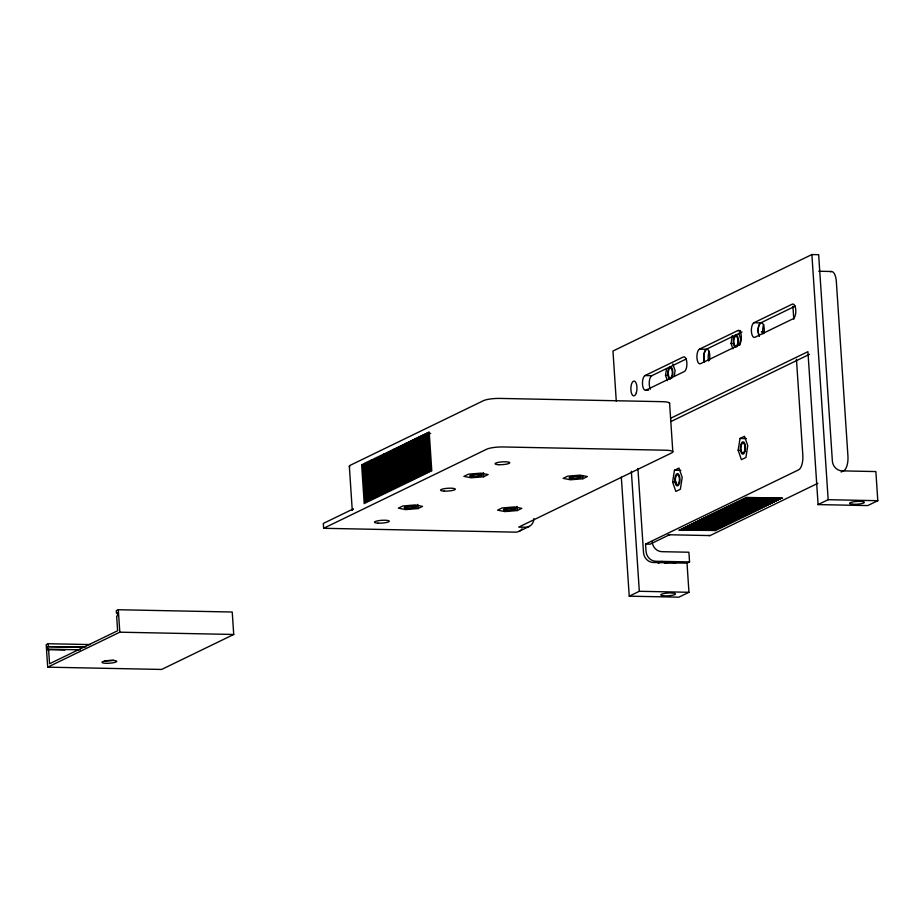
<?xml version="1.0" encoding="UTF-8"?>
<svg xmlns="http://www.w3.org/2000/svg" width="924" height="924" viewBox="0 0 924 924"><rect width="100%" height="100%" fill="white"/><g stroke="black" fill="none" stroke-linecap="round" stroke-linejoin="round"><path stroke-width="1.39" d="M667.371 380.665L665.511 375.306L666.539 368.734M674.289 375.918L675.109 370.663L672.788 363.964M672.603 482.074L674.451 470.247L678.955 468.064L682.201 477.431L680.353 489.258L675.848 491.441L672.603 482.074L676.472 482.155M732.928 348.868L731.069 343.52L732.293 335.631M739.639 345.437L740.655 338.865L738.807 333.518M738.161 450.3L739.997 438.473L744.501 436.29L747.759 445.657L745.911 457.484L741.406 459.667L738.161 450.3L740.736 450.358M742.03 331.935L706.259 349.284L703.88 354.192L704.365 361.48M795.217 306.144L760.718 322.869C757.31 326.23 757.611 332.201 759.413 336.336M521.044 529.983A9.91 8.836 64.1 0 1 515.396 532.143L323.631 528.297L323.308 523.446L353.315 508.893M669.981 534.511L650.057 544.178L645.553 544.086L646.038 551.362A9.91 8.836 64.1 0 0 655.705 561.261L689.547 561.931L688.9 552.229L661.827 551.686A9.91 8.836 64.1 0 1 652.159 541.799M361.642 464.772L362.647 464.275L365.223 503.118L364.218 503.603L361.642 464.772L364.137 465.835M371.725 459.875L372.73 459.39L375.306 498.221L374.301 498.717L371.725 459.875L374.22 460.949M383.83 454.007L384.834 453.522L387.41 492.353L386.405 492.839L383.83 454.007L386.324 455.082M393.913 449.122L394.918 448.625L397.493 487.468L396.488 487.953L393.913 449.122L396.408 450.184M406.017 443.243L407.022 442.758L409.598 481.589L408.593 482.085L406.017 443.243L408.512 444.317M416.1 438.357L417.105 437.861L419.681 476.703L418.676 477.188L416.1 438.357L418.595 439.42M428.205 432.49L429.21 431.993L431.785 470.836L430.78 471.321L428.205 432.49L430.7 433.552M670.616 418.272L807.923 351.674L818.087 504.585L867.717 505.578L877.8 500.692L875.871 471.563L842.03 470.882C836.855 470.778 832.628 466.031 832.362 460.995L818.652 254.689L811.884 254.55L612.959 351.039L616.285 401.212M90.032 644.571L48.221 643.739L46.2 644.709L47.69 667.163L161.619 669.45L233.726 634.476L232.236 612.023L118.307 609.736L116.297 610.718L116.459 613.143L117.464 612.658L117.66 615.684L116.655 616.181L117.625 630.745L49.55 663.755L48.579 649.191L80.307 649.838M64.876 650.034L47.574 649.688L47.367 646.65L85.874 646.916M47.574 649.688L48.579 649.191M323.631 528.297L486.763 449.179A12.382 2.322 -3.8 0 1 503.083 446.962L665.511 450.219A12.382 2.322 -3.8 0 1 671.748 452.887L518.711 527.119L525.479 527.246A9.91 8.836 64.1 0 0 533.876 518.572M645.033 375.56L683.356 356.976A7.427 3.061 -88.9 0 1 686.867 362.786A7.427 3.061 -88.9 0 1 684.326 371.54L646.003 390.124A7.427 3.061 -88.9 0 1 642.492 384.315A7.427 3.061 -88.9 0 1 645.033 375.56L651.801 375.698L686.289 358.974M737.814 330.561A7.427 3.061 -88.9 0 1 741.325 336.371A7.427 3.061 -88.9 0 1 738.784 345.126L700.461 363.709A7.427 3.061 -88.9 0 1 696.95 357.9A7.427 3.061 -88.9 0 1 699.491 349.145L737.814 330.561L740.528 330.619M753.949 322.73L792.284 304.146A7.427 3.061 -88.9 0 1 795.783 309.967A7.427 3.061 -88.9 0 1 793.242 318.711L754.92 337.295A7.427 3.061 -88.9 0 1 751.408 331.485A7.427 3.061 -88.9 0 1 753.949 322.73L760.718 322.869M47.69 667.163L119.797 632.189L233.726 634.476M418.052 508.558L422.557 506.375L415.246 504.943L402.852 505.982L398.348 508.165L405.659 509.598L418.052 508.558L417.775 504.4M483.61 476.761L488.115 474.578L480.803 473.146L468.41 474.185L463.906 476.368L471.217 477.8L483.61 476.761L483.333 472.603M670.905 421.552L809.516 354.319M517.29 510.545L521.794 508.362L514.483 506.929L502.09 507.969L497.586 510.152L504.897 511.584L517.29 510.545L517.013 506.387M582.859 478.748L587.364 476.565L580.064 475.132L567.659 476.172L563.155 478.355L570.466 479.787L582.859 478.748L582.686 475.976M519.149 531.312L529.233 526.414M645.553 544.086L798.59 469.854A12.382 5.105 -88.9 0 0 802.829 455.278L796.453 359.297M817.867 483.298L710.591 535.331A12.382 5.105 -88.9 0 1 708.812 535.435M841.129 472.014L843.716 470.766A12.382 5.105 -88.9 0 0 847.943 456.179L836.336 281.427A12.382 5.105 -88.9 0 0 830.491 271.737M658.327 563.224L662.115 561.388M637.918 468.456L643.508 552.587A9.91 8.836 64.1 0 0 653.176 562.485L687.017 563.155L689.547 561.931M621.332 477.188L629.232 596.176L639.327 591.291L688.957 592.284L687.017 563.155M818.087 504.585L828.17 499.699L877.8 500.692M688.957 592.284L678.874 597.17L629.232 596.176M818.687 271.24L831.381 271.494M731.069 343.52L733.644 343.566M699.491 349.145L706.259 349.284M665.511 375.306L668.098 375.363M646.003 390.124L648.706 390.182M739.997 438.473L746.442 438.6M674.451 470.247L680.884 470.374M669.091 534.753L709.701 535.573M47.367 646.65L83.426 647.378M761.445 331.808L764.298 331.866M811.884 254.55L828.17 499.699M792.931 306.306L793.785 319.196M669.6 403.291L672.822 451.836M631.346 471.252L639.327 591.291M349.341 466.262L352.24 509.944M118.307 609.736L119.797 632.189M48.221 643.739L48.383 646.165M113.525 660.256A7.392 1.386 -3.8 0 1 104.551 660.776M522.072 528.817A9.91 8.836 64.1 0 1 521.586 529.429M669.45 403.707A12.382 2.322 -3.8 0 0 662.289 401.674L499.861 398.417A12.382 2.322 -3.8 0 0 483.541 400.635L350.415 465.199A12.382 2.322 -3.8 0 0 349.815 466.828M352.46 510.337A12.382 2.322 -3.8 0 1 352.922 509.101M664.679 563.155A7.427 1.398 -3.8 0 1 675.756 563.178M669.542 534.684A12.382 5.105 -88.9 0 1 668.202 534.615M759.158 335.874A7.427 3.061 -88.9 0 1 758.754 325.929A7.427 3.061 -88.9 0 1 762.831 323.689A7.427 3.061 -88.9 0 1 763.94 333.241M762.993 333.887A7.427 3.061 -88.9 0 1 763.79 324.671M704.585 362.035A7.427 3.061 -88.9 0 1 704.4 352.032A7.427 3.061 -88.9 0 1 708.5 350.312A7.427 3.061 -88.9 0 1 709.401 360.014M708.685 360.961A7.427 3.061 -88.9 0 1 709.205 351.351M761.907 331.924A9.91 4.077 -88.9 0 1 763.282 333.171M670.316 379.175A6.191 2.553 -88.9 0 1 667.925 371.009A6.191 2.553 -88.9 0 1 672.014 368.214A6.191 2.553 -88.9 0 1 671.471 378.378M735.077 347.158A6.191 2.553 -88.9 0 1 733.795 337.768A6.191 2.553 -88.9 0 1 737.929 337.341A6.191 2.553 -88.9 0 1 736.659 346.997M650.484 389.166A7.427 3.061 -88.9 0 1 649.491 386.278L649.26 384.453A7.427 3.061 -88.9 0 1 651.801 375.698M364.668 463.305L363.652 463.79L366.239 502.621L367.244 502.136L364.668 463.305M366.678 462.323L365.673 462.808L368.249 501.651L369.265 501.154L366.678 462.323M368.699 461.342L367.694 461.838L370.27 500.669L371.275 500.184L368.699 461.342M370.72 460.371L369.704 460.857L372.291 499.688L373.296 499.203L370.72 460.371M374.751 458.408L373.735 458.905L376.322 497.736L377.327 497.251L374.751 458.408M376.761 457.438L375.756 457.923L378.332 496.754L379.348 496.269L376.761 457.438M378.782 456.456L377.777 456.941L380.353 495.772L381.358 495.287L378.782 456.456M380.803 455.474L379.787 455.959L382.374 494.802L383.379 494.305L380.803 455.474M382.813 454.493L381.808 454.989L384.384 493.82L385.4 493.335L382.813 454.493M386.856 452.541L385.839 453.026L388.427 491.868L389.431 491.372L386.856 452.541M388.865 451.559L387.861 452.055L390.436 490.887L391.453 490.401L388.865 451.559M390.887 450.589L389.882 451.074L392.457 489.905L393.462 489.42L390.887 450.589M392.908 449.607L391.892 450.092L394.479 488.935L395.484 488.438L392.908 449.607M396.939 447.643L395.922 448.14L398.51 486.971L399.514 486.486L396.939 447.643M398.949 446.673L397.944 447.158L400.519 485.989L401.536 485.504L398.949 446.673M400.97 445.691L399.965 446.177L402.541 485.019L403.545 484.523L400.97 445.691M402.991 444.71L401.975 445.206L404.562 484.037L405.567 483.552L402.991 444.71M405.001 443.739L403.996 444.225L406.572 483.056L407.588 482.571L405.001 443.739M409.043 441.776L408.027 442.273L410.614 481.104L411.619 480.619L409.043 441.776M411.053 440.806L410.048 441.291L412.624 480.122L413.64 479.637L411.053 440.806M413.074 439.824L412.069 440.309L414.645 479.152L415.65 478.655L413.074 439.824M415.095 438.842L414.079 439.339L416.666 478.17L417.671 477.673L415.095 438.842M419.126 436.89L418.11 437.375L420.697 476.207L421.702 475.721L419.126 436.89M421.136 435.909L420.131 436.394L422.707 475.236L423.723 474.74L421.136 435.909M423.157 434.927L422.153 435.423L424.728 474.255L425.733 473.769L423.157 434.927M425.179 433.957L424.162 434.442L426.749 473.273L427.754 472.788L425.179 433.957M427.188 432.975L426.183 433.46L428.759 472.303L429.776 471.806L427.188 432.975M679.868 529.718L678.863 530.203L715.961 530.445L679.868 529.718M681.889 528.736L680.884 529.233L717.983 529.464L681.889 528.736M683.91 527.766L682.894 528.251L720.004 528.482L683.91 527.766M685.92 526.784L684.915 527.269L722.014 527.512L685.92 526.784M687.941 525.802L686.936 526.299L724.035 526.53L687.941 525.802M689.962 524.82L688.946 525.317L726.056 525.548L689.962 524.82M691.972 523.85L690.967 524.335L728.066 524.566L691.972 523.85M693.993 522.869L692.977 523.354L730.087 523.596L693.993 522.869M696.003 521.887L694.998 522.383L732.108 522.614L696.003 521.887M698.024 520.917L697.019 521.402L734.118 521.633L698.024 520.917M700.046 519.935L699.029 520.42L736.139 520.662L700.046 519.935M702.055 518.953L701.05 519.45L738.149 519.681L702.055 518.953M704.076 517.983L703.072 518.468L740.17 518.699L704.076 517.983M706.098 517.001L705.081 517.486L742.191 517.717L706.098 517.001M708.107 516.019L707.103 516.504L744.201 516.747L708.107 516.019M710.129 515.038L709.124 515.534L746.222 515.765L710.129 515.038M712.15 514.067L711.134 514.553L748.244 514.784L712.15 514.067M714.16 513.086L713.155 513.571L750.253 513.813L714.16 513.086M716.181 512.104L715.164 512.601L752.275 512.832L716.181 512.104M718.191 511.134L717.186 511.619L754.296 511.85L718.191 511.134M720.212 510.152L719.207 510.637L756.306 510.88L720.212 510.152M722.233 509.17L721.217 509.667L758.327 509.898L722.233 509.17M724.243 508.2L723.238 508.685L760.337 508.916L724.243 508.2M726.264 507.218L725.259 507.703L762.358 507.934L726.264 507.218M728.285 506.237L727.269 506.722L764.379 506.964L728.285 506.237M730.295 505.255L729.29 505.751L766.389 505.982L730.295 505.255M732.316 504.285L731.311 504.77L768.41 505.001L732.316 504.285M734.337 503.303L733.321 503.788L770.431 504.03L734.337 503.303M736.347 502.321L735.342 502.818L772.441 503.049L736.347 502.321M738.368 501.351L737.352 501.836L774.462 502.067L738.368 501.351M740.378 500.369L739.373 500.854L776.483 501.097L740.378 500.369M742.399 499.387L741.394 499.884L778.493 500.115L742.399 499.387M744.421 498.417L743.404 498.902L780.514 499.133L744.421 498.417M746.43 497.435L745.425 497.921L782.524 498.151L746.43 497.435M110.522 660.383L108.605 660.498A7.392 1.386 -3.8 0 0 103.384 663.028L104.712 663.213A7.392 1.386 -3.8 0 0 116.089 661.965A7.392 1.386 -3.8 0 0 110.522 660.383M498.683 464.691A7.427 1.398 -3.8 0 0 509.805 462.774A7.427 1.398 -3.8 0 0 498.706 462.277A7.427 1.398 -3.8 0 0 498.683 464.691M378.159 523.146A7.427 1.398 -3.8 0 0 389.293 521.228A7.427 1.398 -3.8 0 0 378.182 520.72A7.427 1.398 -3.8 0 0 378.159 523.146M444.225 491.106A7.427 1.398 -3.8 0 0 455.347 489.189A7.427 1.398 -3.8 0 0 444.236 488.681A7.427 1.398 -3.8 0 0 444.225 491.106M407.981 508.235A4.955 0.924 -3.8 0 0 415.396 506.953A4.955 0.924 -3.8 0 0 407.992 506.618A4.955 0.924 -3.8 0 0 407.981 508.235M473.527 476.438A4.955 0.924 -3.8 0 0 480.954 475.155A4.955 0.924 -3.8 0 0 473.538 474.821A4.955 0.924 -3.8 0 0 473.527 476.438M572.788 478.424A4.955 0.924 -3.8 0 0 580.203 477.154A4.955 0.924 -3.8 0 0 572.799 476.819A4.955 0.924 -3.8 0 0 572.788 478.424M507.207 510.221A4.955 0.924 -3.8 0 0 514.633 508.939A4.955 0.924 -3.8 0 0 507.23 508.604A4.955 0.924 -3.8 0 0 507.207 510.221M407.357 508.477A6.191 1.155 -3.8 0 0 416.632 506.872A6.191 1.155 -3.8 0 0 407.368 506.456A6.191 1.155 -3.8 0 0 407.357 508.477M472.915 476.68A6.191 1.155 -3.8 0 0 482.189 475.075A6.191 1.155 -3.8 0 0 472.926 474.659A6.191 1.155 -3.8 0 0 472.915 476.68M572.164 478.667A6.191 1.155 -3.8 0 0 581.439 477.073A6.191 1.155 -3.8 0 0 572.187 476.657A6.191 1.155 -3.8 0 0 572.164 478.667M506.595 510.464A6.191 1.155 -3.8 0 0 515.869 508.858A6.191 1.155 -3.8 0 0 506.606 508.443A6.191 1.155 -3.8 0 0 506.595 510.464M672.025 375.502A4.955 2.044 -88.9 0 0 670.42 368.029A4.955 2.044 -88.9 0 0 668.491 375.421A4.955 2.044 -88.9 0 0 672.025 375.502M737.583 343.716A4.955 2.044 -88.9 0 0 735.966 336.244A4.955 2.044 -88.9 0 0 734.049 343.624A4.955 2.044 -88.9 0 0 737.583 343.716M744.675 450.496A4.955 2.044 -88.9 0 0 743.058 443.023A4.955 2.044 -88.9 0 0 741.14 450.415A4.955 2.044 -88.9 0 0 744.675 450.496M679.117 482.27A4.955 2.044 -88.9 0 0 677.511 474.797A4.955 2.044 -88.9 0 0 675.583 482.178A4.955 2.044 -88.9 0 0 679.117 482.27M745.102 451.131A6.191 2.553 -88.9 0 0 743.092 441.788A6.191 2.553 -88.9 0 0 740.678 451.016A6.191 2.553 -88.9 0 0 745.102 451.131M679.544 482.906A6.191 2.553 -88.9 0 0 677.535 473.562A6.191 2.553 -88.9 0 0 675.132 482.79A6.191 2.553 -88.9 0 0 679.544 482.906M852.286 504.204A7.427 1.398 -3.8 0 0 864.286 502.575A7.427 1.398 -3.8 0 0 854.319 501.686A7.427 1.398 -3.8 0 0 852.286 504.204M636.405 392.584A7.427 3.061 -88.9 0 0 634.234 381.058A7.427 3.061 -88.9 0 0 631.127 391.776A7.427 3.061 -88.9 0 0 636.405 392.584M663.444 595.795A7.427 1.398 -3.8 0 0 675.444 594.167A7.427 1.398 -3.8 0 0 665.476 593.277A7.427 1.398 -3.8 0 0 663.444 595.795"/></g></svg>
